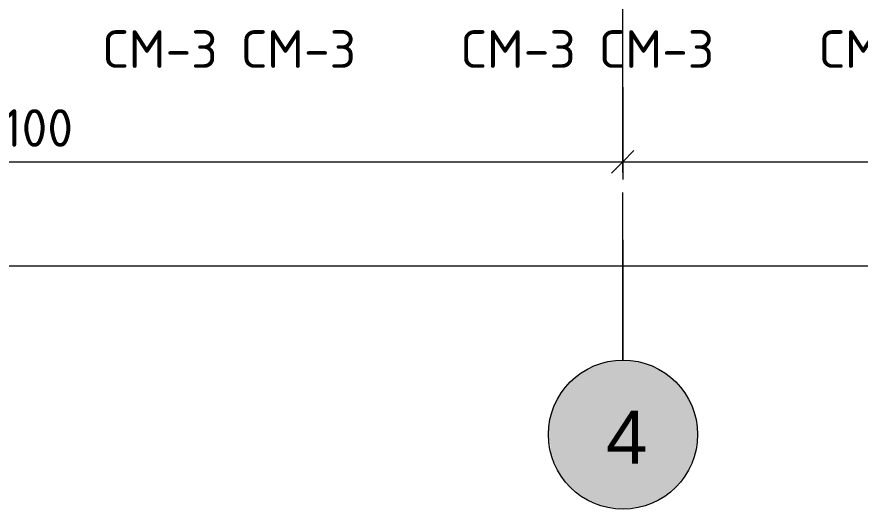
# Model space of a CAD drawing. Header units: millimetres. Extents: x -84737 to 172119, y -43083 to 59399.
# Drawn here: x 107943 to 113594, y 28729 to 32030 of the extents above; entities that cross this region are included whole.
import ezdxf

# ---------------------------------------------------------------- set-up
doc = ezdxf.new("R2010")
doc.units = ezdxf.units.MM
doc.layers.add('PDF _Геометрия', color=7, linetype='Continuous')
doc.layers.add('PDF _Текст', color=7, linetype='Continuous')
doc.layers.add('PDF _Сплошная заливка', color=7, linetype='Continuous', true_color=0xffffff)
doc.styles.add('PDF GOSTCommon', font='arial.ttf')
doc.styles.add('PDF ISOCPEUR', font='isocpeur.ttf')

msp = doc.modelspace()

# ---------------------------------------------------------------- hatches: boundary and pattern name
at = {"layer": 'PDF _Сплошная заливка', "transparency": 33554559}
for points in [[(112068.1, 29724.8), (112038.4, 29729.1), (111974.9, 29729.1), (111873.3, 29716.4), (111856.4, 29707.9), (111843.7, 29703.7), (111826.8, 29695.2), (111814.1, 29691), (111797.1, 29682.5), (111784.4, 29678.3), (111767.5, 29669.8), (111754.8, 29665.6), (111742.1, 29652.9), (111733.7, 29648.6), (111725.2, 29640.2), (111716.7, 29635.9), (111708.3, 29627.5), (111699.8, 29623.2), (111691.3, 29614.8), (111682.9, 29610.5), (111674.4, 29602.1), (111665.9, 29597.8), (111657.5, 29589.4), (111649, 29585.1), (111644.8, 29576.7), (111636.3, 29568.2), (111632.1, 29559.7), (111619.4, 29547), (111615.1, 29538.6), (111602.4, 29525.9), (111598.2, 29517.4), (111585.5, 29504.7), (111581.3, 29496.3), (111568.6, 29483.6), (111560.1, 29458.2), (111555.9, 29449.7), (111547.4, 29424.3), (111543.2, 29415.8), (111534.7, 29390.4), (111530.5, 29382), (111526.2, 29369.3), (111522, 29360.8), (111517.8, 29326.9), (111513.5, 29297.3), (111509.3, 29263.4), (111505.1, 29233.8), (111509.3, 29229.6), (111509.3, 29199.9), (111513.5, 29199.9), (111513.5, 29166.1), (111517.8, 29166.1), (111517.8, 29132.2), (111522, 29132.2), (111522, 29098.3), (111526.2, 29098.3), (111526.2, 29089.9), (111530.5, 29089.9), (111530.5, 29077.2), (111534.7, 29077.2), (111534.7, 29068.7), (111538.9, 29068.7), (111538.9, 29056), (111543.2, 29056), (111543.2, 29043.3), (111547.4, 29043.3), (111547.4, 29034.8), (111551.6, 29034.8), (111551.6, 29022.1), (111555.9, 29022.1), (111555.9, 29009.5), (111560.1, 29009.5), (111560.1, 29001), (111564.3, 29001), (111564.3, 28988.3), (111568.6, 28988.3), (111568.6, 28975.6), (111572.8, 28975.6), (111585.5, 28962.9), (111585.5, 28954.4), (111589.7, 28954.4), (111602.4, 28941.7), (111602.4, 28933.3), (111606.7, 28933.3), (111619.4, 28920.6), (111619.4, 28912.1), (111623.6, 28912.1), (111636.3, 28899.4), (111636.3, 28890.9), (111640.5, 28890.9), (111649, 28882.5), (111649, 28874), (111657.5, 28874), (111665.9, 28865.5), (111674.4, 28861.3), (111682.9, 28852.8), (111691.3, 28848.6), (111699.8, 28840.1), (111708.3, 28835.9), (111716.7, 28827.4), (111725.2, 28823.2), (111733.7, 28814.7), (111742.1, 28810.5), (111754.8, 28797.8), (111767.5, 28793.6), (111784.4, 28785.1), (111797.1, 28780.9), (111814.1, 28772.4), (111826.8, 28768.2), (111843.7, 28759.7), (111856.4, 28755.5), (111873.3, 28747), (111974.9, 28734.3), (112038.4, 28730.1), (112038.4, 28734.3), (112068.1, 28738.5), (112101.9, 28742.8), (112131.6, 28747), (112144.3, 28751.2), (112152.7, 28755.5), (112165.4, 28759.7), (112173.9, 28763.9), (112186.6, 28768.2), (112203.5, 28776.6), (112216.2, 28780.9), (112224.7, 28785.1), (112237.4, 28789.3), (112262.8, 28802), (112271.2, 28810.5), (112279.7, 28814.7), (112292.4, 28827.4), (112300.9, 28831.7), (112313.6, 28844.4), (112322, 28848.6), (112334.7, 28861.3), (112343.2, 28865.5), (112368.6, 28890.9), (112372.8, 28899.4), (112385.5, 28912.1), (112389.8, 28920.6), (112402.5, 28933.3), (112406.7, 28941.7), (112419.4, 28954.4), (112423.6, 28962.9), (112432.1, 28971.4), (112444.8, 28996.8), (112449, 29009.5), (112453.3, 29017.9), (112457.5, 29030.6), (112466, 29047.5), (112470.2, 29060.2), (112474.4, 29068.7), (112478.7, 29081.4), (112482.9, 29089.9), (112487.1, 29102.6), (112491.4, 29132.2), (112499.8, 29199.9), (112504.1, 29263.4), (112499.8, 29263.4), (112499.8, 29293.1), (112495.6, 29293.1), (112495.6, 29326.9), (112491.4, 29326.9), (112491.4, 29356.6), (112487.1, 29356.6), (112487.1, 29369.3), (112482.9, 29369.3), (112482.9, 29377.7), (112478.7, 29377.7), (112478.7, 29390.4), (112474.4, 29390.4), (112474.4, 29398.9), (112470.2, 29398.9), (112470.2, 29411.6), (112466, 29411.6), (112466, 29420.1), (112461.7, 29420.1), (112461.7, 29428.5), (112457.5, 29428.5), (112457.5, 29441.2), (112453.3, 29441.2), (112453.3, 29449.7), (112449, 29449.7), (112449, 29462.4), (112444.8, 29462.4), (112444.8, 29470.9), (112440.6, 29470.9), (112440.6, 29479.3), (112436.3, 29479.3), (112436.3, 29487.8), (112427.9, 29496.3), (112423.6, 29496.3), (112423.6, 29504.7), (112410.9, 29517.4), (112406.7, 29517.4), (112406.7, 29525.9), (112394, 29538.6), (112389.8, 29538.6), (112389.8, 29547), (112377.1, 29559.7), (112372.8, 29559.7), (112372.8, 29568.2), (112343.2, 29597.8), (112334.7, 29602.1), (112322, 29614.8), (112313.6, 29619), (112300.9, 29631.7), (112292.4, 29635.9), (112279.7, 29648.6), (112271.2, 29652.9), (112262.8, 29661.3), (112237.4, 29674), (112224.7, 29678.3), (112216.2, 29682.5), (112203.5, 29686.7), (112186.6, 29695.2), (112173.9, 29699.4), (112165.4, 29703.7), (112152.7, 29707.9), (112144.3, 29712.1), (112131.6, 29716.4), (112101.9, 29720.6)], [(112106.2, 29716.4), (112030, 29729.1), (111979.2, 29729.1), (111928.4, 29720.6), (111898.7, 29716.4), (111890.3, 29712.1), (111877.6, 29707.9), (111869.1, 29703.7), (111856.4, 29699.4), (111847.9, 29695.2), (111835.2, 29691), (111826.8, 29686.7), (111801.4, 29678.3), (111788.7, 29665.6), (111780.2, 29661.3), (111767.5, 29648.6), (111759.1, 29644.4), (111746.4, 29631.7), (111737.9, 29627.5), (111729.4, 29619), (111721, 29614.8), (111716.7, 29606.3), (111708.3, 29597.8), (111704, 29589.4), (111695.6, 29580.9), (111691.3, 29572.4), (111682.9, 29564), (111678.6, 29555.5), (111670.2, 29547), (111665.9, 29538.6), (111657.5, 29530.1), (111653.2, 29517.4), (111636.3, 29483.6), (111632.1, 29470.9), (111615.1, 29437), (111610.9, 29398.9), (111602.4, 29331.2), (111606.7, 29326.9), (111606.7, 29293.1), (111610.9, 29293.1), (111610.9, 29259.2), (111615.1, 29259.2), (111615.1, 29225.3), (111619.4, 29225.3), (111619.4, 29216.9), (111623.6, 29216.9), (111623.6, 29208.4), (111627.8, 29208.4), (111627.8, 29199.9), (111632.1, 29199.9), (111632.1, 29187.2), (111636.3, 29187.2), (111636.3, 29178.8), (111640.5, 29178.8), (111640.5, 29170.3), (111644.8, 29170.3), (111644.8, 29157.6), (111649, 29157.6), (111649, 29149.1), (111653.2, 29149.1), (111653.2, 29140.7), (111657.5, 29140.7), (111657.5, 29128), (111661.7, 29128), (111670.2, 29119.5), (111670.2, 29111), (111674.4, 29111), (111682.9, 29102.6), (111682.9, 29094.1), (111687.1, 29094.1), (111695.6, 29085.6), (111695.6, 29077.2), (111699.8, 29077.2), (111708.3, 29068.7), (111708.3, 29060.2), (111712.5, 29060.2), (111721, 29051.8), (111721, 29043.3), (111729.4, 29043.3), (111737.9, 29034.8), (111746.4, 29030.6), (111759.1, 29017.9), (111767.5, 29013.7), (111780.2, 29001), (111788.7, 28996.8), (111801.4, 28984.1), (111826.8, 28975.6), (111835.2, 28971.4), (111847.9, 28967.1), (111856.4, 28962.9), (111869.1, 28958.7), (111877.6, 28954.4), (111890.3, 28950.2), (111898.7, 28946), (111936.8, 28941.7), (111970.7, 28937.5), (112038.4, 28933.3), (112038.4, 28937.5), (112106.2, 28946), (112131.6, 28954.4), (112140, 28958.7), (112152.7, 28962.9), (112161.2, 28967.1), (112173.9, 28971.4), (112182.4, 28975.6), (112195.1, 28979.8), (112212, 28988.3), (112220.5, 28996.8), (112228.9, 29001), (112237.4, 29009.5), (112245.9, 29013.7), (112254.3, 29022.1), (112262.8, 29026.4), (112271.2, 29034.8), (112279.7, 29039.1), (112296.6, 29056), (112300.9, 29064.5), (112309.3, 29072.9), (112313.6, 29081.4), (112322, 29089.9), (112326.3, 29098.3), (112334.7, 29106.8), (112339, 29115.3), (112347.4, 29123.7), (112355.9, 29140.7), (112360.1, 29153.4), (112364.4, 29161.8), (112368.6, 29174.5), (112372.8, 29183), (112377.1, 29195.7), (112381.3, 29204.2), (112389.8, 29229.6), (112398.2, 29297.3), (112402.5, 29365), (112398.2, 29365), (112398.2, 29398.9), (112394, 29398.9), (112394, 29432.8), (112389.8, 29432.8), (112389.8, 29445.5), (112385.5, 29445.5), (112385.5, 29453.9), (112381.3, 29453.9), (112381.3, 29466.6), (112377.1, 29466.6), (112377.1, 29475.1), (112372.8, 29475.1), (112372.8, 29487.8), (112368.6, 29487.8), (112368.6, 29496.3), (112364.4, 29496.3), (112364.4, 29509), (112360.1, 29509), (112360.1, 29517.4), (112355.9, 29517.4), (112355.9, 29525.9), (112351.7, 29525.9), (112351.7, 29534.3), (112343.2, 29542.8), (112339, 29542.8), (112339, 29551.3), (112330.5, 29559.7), (112326.3, 29559.7), (112326.3, 29568.2), (112317.8, 29576.7), (112313.6, 29576.7), (112313.6, 29585.1), (112305.1, 29593.6), (112300.9, 29593.6), (112300.9, 29602.1), (112279.7, 29623.2), (112271.2, 29627.5), (112262.8, 29635.9), (112254.3, 29640.2), (112245.9, 29648.6), (112237.4, 29652.9), (112228.9, 29661.3), (112220.5, 29665.6), (112212, 29674), (112195.1, 29682.5), (112182.4, 29686.7), (112173.9, 29691), (112161.2, 29695.2), (112152.7, 29699.4), (112140, 29703.7), (112131.6, 29707.9)]]:
    msp.add_hatch(color=256, dxfattribs=at).paths.add_polyline_path(points)

# ---------------------------------------------------------------- linework, layer by layer
at = {"layer": 'PDF _Геометрия', "lineweight": 9}
for points in [[(112004.6, 31303.8), (112004.6, 32302.8)], [(112004.6, 30986.3), (112004.6, 31989.5)], [(112004.6, 31557.8), (112004.6, 31058.2), (112004.6, 30939.7)], [(112076.5, 31134.4), (112004.6, 31058.2), (111928.4, 30982.1)], [(112004.6, 31049.8), (112004.6, 31104.8)], [(94183.4, 31058.2), (97904.3, 31058.2), (103902.5, 31058.2), (112004.6, 31058.2), (118002.8, 31058.2), (124305.8, 31058.2), (127002.3, 31058.2), (129703, 31058.2), (132255.5, 31058.2), (134803.8, 31058.2), (137204, 31058.2), (139942.7, 31058.2), (143625.5, 31058.2)], [(112004.6, 30533.4), (112004.6, 29729.1), (112004.6, 30850.8)], [(112004.6, 30736.5), (112004.6, 30787.3)], [(94183.4, 30359.8), (143625.5, 30359.8)]]:
    msp.add_lwpolyline(points, dxfattribs=at)
msp.add_circle((112005, 29228.5), 500, dxfattribs=at)

# ---------------------------------------------------------------- texts
at = {"layer": 'PDF _Текст', "attachment_point": 4}
for s, insert, char_height, style in [('СМ-3 СМ-3', (108521.7, 31813.9), 252.37, 'PDF ISOCPEUR'), ('СМ-3 СМ-3', (110921.9, 31813.9), 252.37, 'PDF ISOCPEUR'), ('СМ-3 СМ-3', (113322.2, 31813.9), 252.37, 'PDF ISOCPEUR'), ('8100', (107658.2, 31284.5), 251.76, 'PDF ISOCPEUR'), ('4', (111891.4, 29211), 356.7, 'PDF GOSTCommon')]:
    msp.add_mtext(s, dxfattribs=dict(at, insert=insert, char_height=char_height, style=style))

doc.saveas('drawing.dxf')
